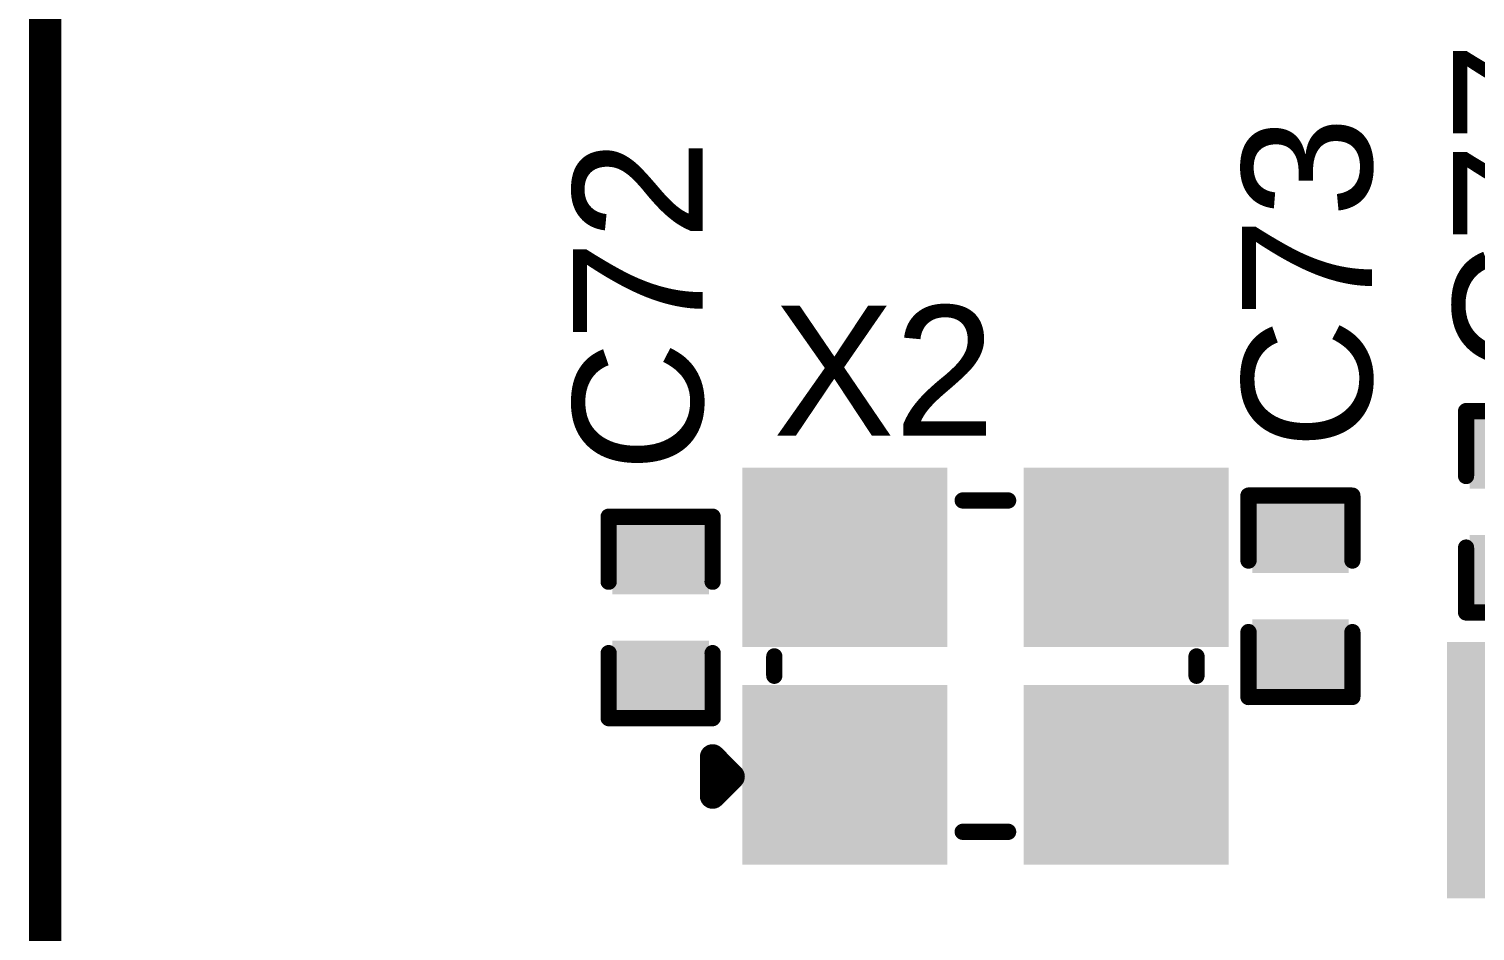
# Model space of a CAD drawing. Header units: inches. Extents: x 0 to 5376, y 0 to 5416.
# Drawn here: x -0.13 to 11.18, y 183.6 to 190.66 of the extents above; entities that cross this region are included whole.
import ezdxf

# ---------------------------------------------------------------- set-up
doc = ezdxf.new("R2010")
doc.units = ezdxf.units.IN
for name, color, linetype in [('Board Outline', 216, 'Continuous'), ('Top Layer', 1, 'Continuous'), ('Top Overlay', 2, 'Continuous'), ('Top Paste', 8, 'Continuous'), ('Top Solder', 216, 'Continuous')]:
    doc.layers.add(name, color=color, linetype=linetype)
doc.styles.add('Arial', font='', dxfattribs={"height": 0.2})
doc.styles.get('Arial').set_extended_font_data('Arial')

msp = doc.modelspace()

# ---------------------------------------------------------------- hatches: boundary and pattern name
at = {"layer": 'Top Layer'}
for points in [[(5.553, 187.124), (6.953, 187.124), (6.953, 185.924), (5.553, 185.924)], [(7.753, 187.124), (9.153, 187.124), (9.153, 185.924), (7.753, 185.924)], [(9.5, 186.918), (10.135, 186.918), (10.135, 186.461), (9.5, 186.461)], [(5.131, 186.296), (4.496, 186.296), (4.496, 186.753), (5.131, 186.753)], [(9.5, 185.979), (10.135, 185.979), (10.135, 185.521), (9.5, 185.521)], [(5.131, 185.356), (4.496, 185.356), (4.496, 185.813), (5.131, 185.813)], [(11.064, 185.761), (12.064, 185.761), (12.064, 183.961), (11.064, 183.961)], [(5.553, 185.424), (6.953, 185.424), (6.953, 184.224), (5.553, 184.224)], [(7.753, 185.424), (9.153, 185.424), (9.153, 184.224), (7.753, 184.224)]]:
    msp.add_hatch(color=1, dxfattribs=at).paths.add_polyline_path(points)
at = {"layer": 'Top Paste'}
for points in [[(5.553, 187.124), (6.953, 187.124), (6.953, 185.924), (5.553, 185.924)], [(7.753, 187.124), (9.153, 187.124), (9.153, 185.924), (7.753, 185.924)], [(9.5, 186.918), (10.135, 186.918), (10.135, 186.461), (9.5, 186.461)], [(5.131, 186.296), (4.496, 186.296), (4.496, 186.753), (5.131, 186.753)], [(9.5, 185.979), (10.135, 185.979), (10.135, 185.521), (9.5, 185.521)], [(5.131, 185.356), (4.496, 185.356), (4.496, 185.813), (5.131, 185.813)], [(11.064, 185.761), (12.064, 185.761), (12.064, 183.961), (11.064, 183.961)], [(5.553, 185.424), (6.953, 185.424), (6.953, 184.224), (5.553, 184.224)], [(7.753, 185.424), (9.153, 185.424), (9.153, 184.224), (7.753, 184.224)]]:
    msp.add_hatch(color=8, dxfattribs=at).paths.add_polyline_path(points)
at = {"layer": 'Top Solder'}
for points in [[(11.896, 187.062), (11.141, 187.062), (11.141, 187.639), (11.896, 187.639)], [(5.452, 187.225), (7.055, 187.225), (7.055, 185.822), (5.452, 185.822)], [(7.652, 187.225), (9.255, 187.225), (9.255, 185.822), (7.652, 185.822)], [(9.44, 186.978), (10.195, 186.978), (10.195, 186.401), (9.44, 186.401)], [(5.191, 186.236), (4.436, 186.236), (4.436, 186.813), (5.191, 186.813)], [(11.896, 186.122), (11.141, 186.122), (11.141, 186.699), (11.896, 186.699)], [(9.44, 186.039), (10.195, 186.039), (10.195, 185.461), (9.44, 185.461)], [(5.191, 185.296), (4.436, 185.296), (4.436, 185.873), (5.191, 185.873)], [(10.963, 185.863), (12.166, 185.863), (12.166, 183.859), (10.963, 183.859)], [(5.452, 185.525), (7.055, 185.525), (7.055, 184.122), (5.452, 184.122)], [(7.652, 185.525), (9.255, 185.525), (9.255, 184.122), (7.652, 184.122)]]:
    msp.add_hatch(color=216, dxfattribs=at).paths.add_polyline_path(points)

# ---------------------------------------------------------------- linework, layer by layer
at = {"layer": 'Board Outline', "const_width": 0.254}
msp.add_lwpolyline([(0, 159.131), (0, 209.131)], dxfattribs=at)
at = {"layer": 'Top Overlay'}
for points, const_width in [([(11.113, 187.16), (11.113, 187.668)], 0.127), ([(11.113, 187.668), (11.925, 187.668)], 0.127), ([(9.411, 187.007), (10.224, 187.007)], 0.127), ([(9.411, 186.499), (9.411, 187.007)], 0.127), ([(10.224, 186.499), (10.224, 187.007)], 0.127), ([(7.176, 186.969), (7.531, 186.969)], 0.127), ([(4.407, 186.842), (5.22, 186.842)], 0.127), ([(4.407, 186.334), (4.407, 186.842)], 0.127), ([(5.22, 186.334), (5.22, 186.842)], 0.127), ([(11.113, 186.093), (11.113, 186.601)], 0.127), ([(11.113, 186.093), (11.925, 186.093)], 0.127), ([(9.411, 185.432), (9.411, 185.94)], 0.127), ([(10.224, 185.432), (10.224, 185.94)], 0.127), ([(4.407, 185.267), (4.407, 185.775)], 0.127), ([(5.22, 185.267), (5.22, 185.775)], 0.127), ([(5.702, 185.598), (5.702, 185.75)], 0.127), ([(9.004, 185.598), (9.004, 185.75)], 0.127), ([(9.411, 185.432), (10.224, 185.432)], 0.127), ([(4.407, 185.267), (5.22, 185.267)], 0.127), ([(5.22, 184.658), (5.22, 184.963)], 0.2), ([(5.22, 184.963), (5.372, 184.81)], 0.2), ([(5.22, 184.658), (5.372, 184.81)], 0.2), ([(7.176, 184.378), (7.531, 184.378)], 0.127)]:
    msp.add_lwpolyline(points, dxfattribs=dict(at, const_width=const_width))
for points, const_width in [([(11.081, 187.668, 1), (11.144, 187.668, 1)], 0.0635), ([(11.081, 187.668, 1), (11.144, 187.668, 1)], 0.0635), ([(11.081, 187.16, 1), (11.144, 187.16, 1)], 0.0635), ([(9.379, 187.007, 1), (9.443, 187.007, 1)], 0.0635), ([(9.379, 187.007, 1), (9.443, 187.007, 1)], 0.0635), ([(10.192, 187.007, 1), (10.255, 187.007, 1)], 0.0635), ([(10.192, 187.007, 1), (10.255, 187.007, 1)], 0.0635), ([(7.144, 186.969, 1), (7.207, 186.969, 1)], 0.0635), ([(7.499, 186.969, 1), (7.563, 186.969, 1)], 0.0635), ([(4.375, 186.842, 1), (4.439, 186.842, 1)], 0.0635), ([(4.375, 186.842, 1), (4.439, 186.842, 1)], 0.0635), ([(5.188, 186.842, 1), (5.252, 186.842, 1)], 0.0635), ([(5.188, 186.842, 1), (5.252, 186.842, 1)], 0.0635), ([(11.081, 186.601, 1), (11.144, 186.601, 1)], 0.0635), ([(9.379, 186.499, 1), (9.443, 186.499, 1)], 0.0635), ([(10.192, 186.499, 1), (10.255, 186.499, 1)], 0.0635), ([(4.375, 186.334, 1), (4.439, 186.334, 1)], 0.0635), ([(5.188, 186.334, 1), (5.252, 186.334, 1)], 0.0635), ([(11.081, 186.093, 1), (11.144, 186.093, 1)], 0.0635), ([(11.081, 186.093, 1), (11.144, 186.093, 1)], 0.0635), ([(9.379, 185.94, 1), (9.443, 185.94, 1)], 0.0635), ([(10.192, 185.94, 1), (10.255, 185.94, 1)], 0.0635), ([(4.375, 185.775, 1), (4.439, 185.775, 1)], 0.0635), ([(5.188, 185.775, 1), (5.252, 185.775, 1)], 0.0635), ([(5.671, 185.75, 1), (5.734, 185.75, 1)], 0.0635), ([(8.973, 185.75, 1), (9.036, 185.75, 1)], 0.0635), ([(5.671, 185.598, 1), (5.734, 185.598, 1)], 0.0635), ([(8.973, 185.598, 1), (9.036, 185.598, 1)], 0.0635), ([(9.379, 185.432, 1), (9.443, 185.432, 1)], 0.0635), ([(9.379, 185.432, 1), (9.443, 185.432, 1)], 0.0635), ([(10.192, 185.432, 1), (10.255, 185.432, 1)], 0.0635), ([(10.192, 185.432, 1), (10.255, 185.432, 1)], 0.0635), ([(4.375, 185.267, 1), (4.439, 185.267, 1)], 0.0635), ([(4.375, 185.267, 1), (4.439, 185.267, 1)], 0.0635), ([(5.188, 185.267, 1), (5.252, 185.267, 1)], 0.0635), ([(5.188, 185.267, 1), (5.252, 185.267, 1)], 0.0635), ([(5.17, 184.963, 1), (5.27, 184.963, 1)], 0.1), ([(5.17, 184.963, 1), (5.27, 184.963, 1)], 0.1), ([(5.322, 184.81, 1), (5.422, 184.81, 1)], 0.1), ([(5.322, 184.81, 1), (5.422, 184.81, 1)], 0.1), ([(5.17, 184.658, 1), (5.27, 184.658, 1)], 0.1), ([(5.17, 184.658, 1), (5.27, 184.658, 1)], 0.1), ([(7.144, 184.378, 1), (7.207, 184.378, 1)], 0.0635), ([(7.499, 184.378, 1), (7.563, 184.378, 1)], 0.0635)]:
    msp.add_lwpolyline(points, format="xyb", close=True, dxfattribs=dict(at, const_width=const_width))

# ---------------------------------------------------------------- texts
at = {"layer": 'Top Overlay', "style": 'Arial'}
for s, p in [('C77', (12.027, 187.952)), ('C73', (10.376, 187.368)), ('C72', (5.143, 187.19))]:
    msp.add_text(s, height=1.016, rotation=90, dxfattribs=at).set_placement(p)
msp.add_text('X2', height=1.016, dxfattribs=at).set_placement((5.694, 187.477))

doc.saveas('drawing.dxf')
